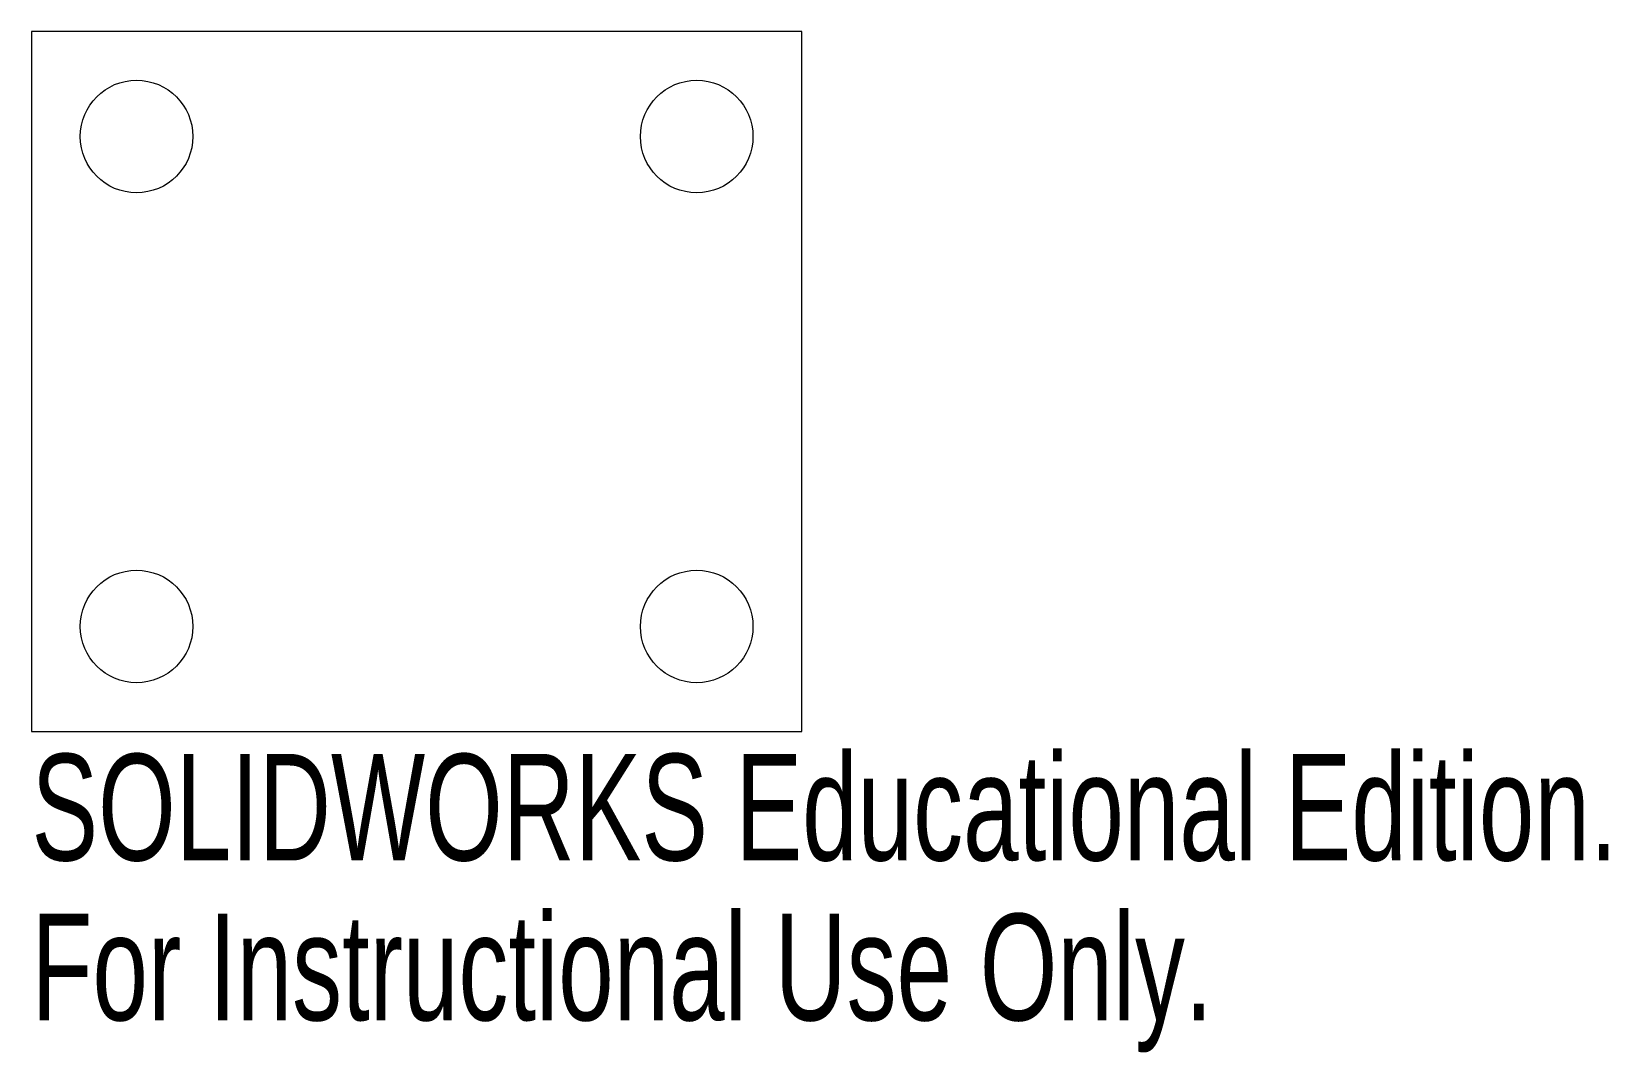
# Model space of a CAD drawing. Header units: inches. Extents: x -0.69 to 2.13, y -1.2 to 0.62.
import ezdxf

# ---------------------------------------------------------------- set-up
doc = ezdxf.new("R2010")
doc.units = ezdxf.units.IN
doc.header["$MEASUREMENT"] = 0
doc.styles.add('SLDTEXTSTYLE0', font='TXT', dxfattribs={"width": 0.7})

msp = doc.modelspace()

# ---------------------------------------------------------------- linework, layer by layer
at = {"color": 7, "linetype": 'Continuous', "lineweight": 15}
for p, q in [((-0.6875, 0.625), (-0.6875, -0.625)), ((0.6875, 0.625), (-0.6875, 0.625)), ((0.6875, -0.625), (0.6875, 0.625)), ((-0.6875, -0.625), (0.6875, -0.625))]:
    msp.add_line(p, q, dxfattribs=at)
for centre in [(-0.5, 0.4375), (0.5, 0.4375), (-0.5, -0.4375), (0.5, -0.4375)]:
    msp.add_circle(centre, 0.1005, dxfattribs=at)

# ---------------------------------------------------------------- texts
at = {"color": 7, "linetype": 'Continuous', "char_height": 0.1903, "attachment_point": 1, "style": 'SLDTEXTSTYLE0'}
for s, insert in [('SOLIDWORKS Educational Edition.', (-0.6875, -0.6651)), ('For Instructional Use Only.', (-0.6875, -0.9506))]:
    msp.add_mtext(s, dxfattribs=dict(at, insert=insert))

doc.saveas('drawing.dxf')
